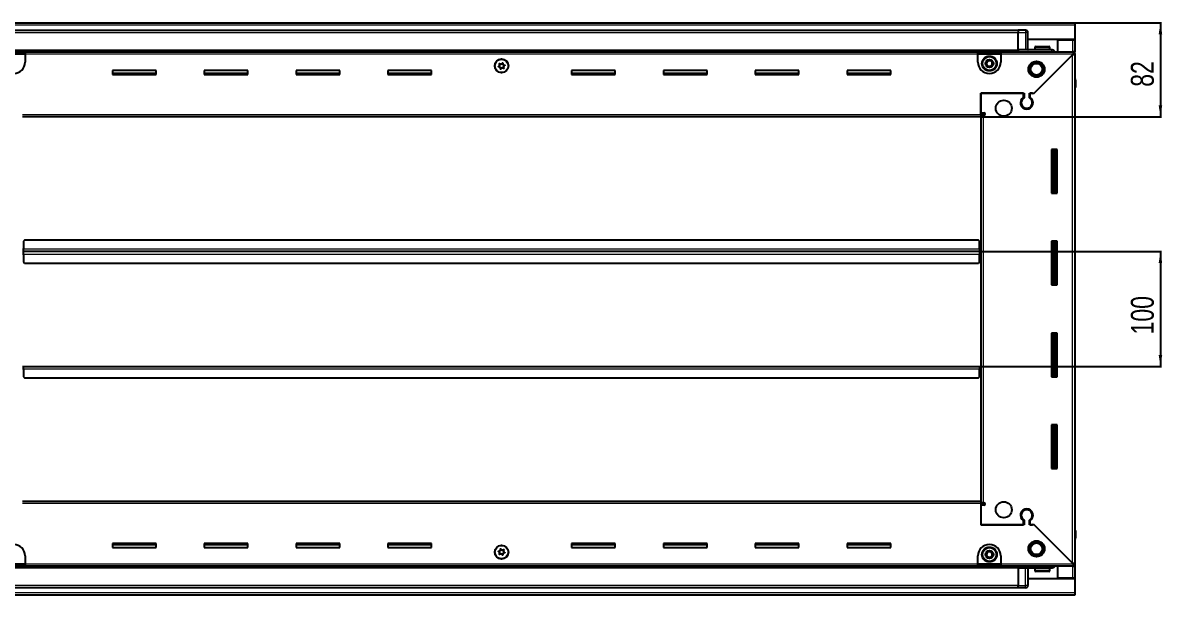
# Model space of a CAD drawing. Header units: millimetres. Extents: x 1415 to 4267, y 485 to 1606.
# Drawn here: x 3274 to 4267, y 927 to 1426 of the extents above; entities that cross this region are included whole.
import ezdxf

# ---------------------------------------------------------------- set-up
doc = ezdxf.new("R2010")
doc.units = ezdxf.units.MM
doc.layers.add('FORMAT', color=7, linetype='Continuous')
doc.styles.add('SLDTEXTSTYLE0', font='TXT', dxfattribs={"width": 0.75})
doc.dimstyles.new('SLDDIMSTYLE0', dxfattribs={"dimtxt": 20, "dimasz": 10, "dimexe": 0, "dimexo": 0.0625, "dimgap": 5, "dimtad": 2, "dimdec": 1, "dimrnd": 1e-09, "dimzin": 12, "dimdsep": 46, "dimtxsty": 'SLDTEXTSTYLE0', "dimsah": 1, "dimcen": 0.09, "dimadec": 0, "dimazin": 3, "dimtfac": 1, "dimtofl": 0, "dimtmove": 0, "dimatfit": 3, "dimfxl": 0, "dimfrac": 2, "dimtolj": 1, "dimtzin": 12, "dimarcsym": 0})

# ---------------------------------------------------------------- blocks, each defined once
blk = doc.blocks.new('_D_6')
at = {"layer": 'FORMAT'}
for p, q in [((4191, 1425.82), (4266.49, 1425.82)), ((4265.49, 1425.82), (4265.49, 1343.82)), ((4109, 1343.82), (4266.49, 1343.82))]:
    blk.add_line(p, q, dxfattribs=at)
for points in [[(4265.49, 1425.82), (4263.95, 1415.82), (4267.03, 1415.82)], [(4265.49, 1343.82), (4267.03, 1353.82), (4263.95, 1353.82)]]:
    blk.add_solid(points, dxfattribs=at)
at = {"layer": 'FORMAT', "insert": (4239.71, 1370.05), "char_height": 20, "attachment_point": 1, "rotation": 90, "style": 'SLDTEXTSTYLE0'}
blk.add_mtext('82', dxfattribs=at)
blk = doc.blocks.new('_D_7')
at = {"layer": 'FORMAT'}
for p, q in [((4108, 1226.32), (4266.49, 1226.32)), ((4265.49, 1226.32), (4265.49, 1126.32)), ((4108, 1126.32), (4266.49, 1126.32))]:
    blk.add_line(p, q, dxfattribs=at)
for points in [[(4265.49, 1226.32), (4263.95, 1216.32), (4267.03, 1216.32)], [(4265.49, 1126.32), (4267.03, 1136.32), (4263.95, 1136.32)]]:
    blk.add_solid(points, dxfattribs=at)
at = {"layer": 'FORMAT', "insert": (4239.71, 1154.16), "char_height": 20, "attachment_point": 1, "rotation": 90, "style": 'SLDTEXTSTYLE0'}
blk.add_mtext('100', dxfattribs=at)

msp = doc.modelspace()

# ---------------------------------------------------------------- linework, layer by layer
at = {"color": 7, "linetype": 'Continuous', "lineweight": 25}
for p, q in [((3191.99, 1425.82), (4190.99, 1425.82)), ((4190.99, 1425.82), (4190.99, 1423.72)), ((4190.99, 1423.72), (4190.99, 1411.32)), ((4141.49, 1419.17), (3241.49, 1419.17)), ((4141.49, 1419.32), (4141.49, 1419.32)), ((4147.99, 1419.32), (4141.49, 1419.32)), ((4147.99, 1419.32), (4141.49, 1419.32)), ((4141.49, 1419.32), (4141.49, 1417.32)), ((4141.49, 1402.32), (4141.49, 1417.32)), ((4149.99, 1417.32), (4149.99, 1417.32)), ((4149.99, 1402.32), (4149.99, 1417.32)), ((4190.99, 1411.32), (4149.99, 1411.32)), ((4175.99, 1400.57), (4175.99, 1410.82)), ((4175.99, 1410.82), (4188.89, 1410.82)), ((4188.89, 1410.82), (4190.99, 1410.82)), ((4189.49, 1410.82), (4189.49, 1411.32)), ((4190.99, 1410.82), (4190.99, 1411.32)), ((4190.99, 1410.82), (4190.99, 1400.57)), ((3241.49, 1401.17), (4141.49, 1401.17)), ((3256.49, 1400.57), (3276.49, 1400.57)), ((3276.49, 1400.57), (4106.49, 1400.57)), ((3276.49, 1400.57), (3276.49, 1398.47)), ((4106.49, 1398.47), (4106.49, 1400.57)), ((4106.49, 1400.57), (4126.49, 1400.57)), ((4126.49, 1400.57), (4126.49, 1398.47)), ((4126.49, 1400.57), (4189.99, 1400.57)), ((4170.49, 1402.32), (4141.49, 1402.32)), ((4141.49, 1402.32), (4141.49, 1401.82)), ((4141.49, 1402.29), (4141.57, 1400.57)), ((4155.99, 1404.22), (4155.99, 1402.32)), ((4156.79, 1405.02), (4168.19, 1405.02)), ((4168.99, 1402.32), (4168.99, 1404.22)), ((4189.99, 1399.07), (4189.99, 1400.57)), ((4189.99, 1400.57), (4190.99, 1400.57)), ((4190.99, 1399.07), (4190.99, 1400.57)), ((3256.49, 1399.07), (3276.49, 1399.07)), ((3276.49, 1398.47), (3276.49, 1391.57)), ((4106.49, 1399.07), (4126.49, 1399.07)), ((4106.49, 1391.57), (4106.49, 1398.47)), ((4126.49, 1398.47), (4126.49, 1391.57)), ((4188.89, 1397.97), (4154.79, 1363.87)), ((4155.49, 1364.57), (4189.39, 1398.47)), ((4189.49, 1398.57), (4190.99, 1398.57)), ((4189.99, 1399.07), (4190.99, 1399.07)), ((4190.99, 1399.07), (4190.99, 1398.57)), ((4190.99, 1398.57), (4190.99, 954.07)), ((3390.49, 1384.32), (3352.49, 1384.32)), ((3352.49, 1384.32), (3352.49, 1380.82)), ((3390.49, 1381.57), (3352.49, 1381.57)), ((3352.49, 1380.82), (3390.49, 1380.82)), ((3390.49, 1380.82), (3390.49, 1384.32)), ((3470.49, 1384.32), (3432.49, 1384.32)), ((3432.49, 1384.32), (3432.49, 1380.82)), ((3470.49, 1381.57), (3432.49, 1381.57)), ((3432.49, 1380.82), (3470.49, 1380.82)), ((3470.49, 1380.82), (3470.49, 1384.32)), ((3550.49, 1384.32), (3512.49, 1384.32)), ((3512.49, 1384.32), (3512.49, 1380.82)), ((3550.49, 1381.57), (3512.49, 1381.57)), ((3512.49, 1380.82), (3550.49, 1380.82)), ((3550.49, 1380.82), (3550.49, 1384.32)), ((3630.49, 1384.32), (3592.49, 1384.32)), ((3592.49, 1384.32), (3592.49, 1380.82)), ((3630.49, 1381.57), (3592.49, 1381.57)), ((3592.49, 1380.82), (3630.49, 1380.82)), ((3630.49, 1380.82), (3630.49, 1384.32)), ((3790.49, 1384.32), (3752.49, 1384.32)), ((3752.49, 1384.32), (3752.49, 1380.82)), ((3790.49, 1381.57), (3752.49, 1381.57)), ((3752.49, 1380.82), (3790.49, 1380.82)), ((3790.49, 1380.82), (3790.49, 1384.32)), ((3870.49, 1384.32), (3832.49, 1384.32)), ((3832.49, 1384.32), (3832.49, 1380.82)), ((3870.49, 1381.57), (3832.49, 1381.57)), ((3832.49, 1380.82), (3870.49, 1380.82)), ((3870.49, 1380.82), (3870.49, 1384.32)), ((3950.49, 1384.32), (3912.49, 1384.32)), ((3912.49, 1384.32), (3912.49, 1380.82)), ((3950.49, 1381.57), (3912.49, 1381.57)), ((3912.49, 1380.82), (3950.49, 1380.82)), ((3950.49, 1380.82), (3950.49, 1384.32)), ((4030.49, 1384.32), (3992.49, 1384.32)), ((3992.49, 1384.32), (3992.49, 1380.82)), ((4030.49, 1381.57), (3992.49, 1381.57)), ((3992.49, 1380.82), (4030.49, 1380.82)), ((4030.49, 1380.82), (4030.49, 1384.32)), ((4190.99, 1377.15), (4190.99, 1377.15)), ((4191.49, 1375.82), (4191.49, 1369.32)), ((4191.49, 1369.32), (4191.49, 1375.82)), ((4108.99, 1364.57), (4108.99, 1347.32)), ((4145.99, 1364.57), (4108.99, 1364.57)), ((4108.99, 1364.57), (4146.69, 1364.57)), ((4108.99, 1345.92), (4108.99, 1364.57)), ((4145.99, 1364.57), (4145.99, 1360.68)), ((4146.69, 1364.57), (4146.69, 1360.29)), ((4151.29, 1364.57), (4155.49, 1364.57)), ((4151.29, 1360.29), (4151.29, 1364.57)), ((4154.09, 1364.57), (4151.99, 1364.57)), ((4151.99, 1360.68), (4151.99, 1364.57)), ((4154.79, 1363.87), (4154.09, 1364.57)), ((4190.99, 1369.32), (4191.49, 1369.32)), ((4191.34, 983.32), (4191.34, 1369.32)), ((4191.49, 1369.32), (4191.49, 1369.32)), ((4191.49, 1369.32), (4191.49, 1369.32)), ((4150.99, 1351.71), (4150.99, 1350.95)), ((4108.99, 1343.82), (3273.99, 1343.82)), ((4108.99, 1347.32), (4111.84, 1347.32)), ((4110.99, 1346.32), (4108.99, 1346.32)), ((4108.99, 1345.92), (4108.99, 1343.82)), ((4108.99, 1345.32), (4111.09, 1345.32)), ((4108.99, 1343.82), (4108.99, 1008.82)), ((4110.99, 1345.32), (4110.99, 1346.32)), ((4111.84, 1345.32), (4111.09, 1345.32)), ((4170.49, 1315.32), (4170.49, 1277.32)), ((4175.49, 1315.32), (4170.49, 1315.32)), ((4171.52, 1315.32), (4171.52, 1277.32)), ((4171.55, 1315.32), (4171.55, 1277.32)), ((4173.34, 1315.32), (4173.34, 1277.32)), ((4175.49, 1277.32), (4175.49, 1315.32)), ((4170.49, 1277.32), (4175.49, 1277.32)), ((3275.99, 1236.32), (3274.99, 1235.32)), ((3274.99, 1235.32), (3274.99, 1228.42)), ((4106.99, 1236.32), (3275.99, 1236.32)), ((4107.99, 1235.32), (4106.99, 1236.32)), ((4107.99, 1228.42), (4107.99, 1235.32)), ((4170.49, 1235.32), (4170.49, 1197.32)), ((4175.49, 1235.32), (4170.49, 1235.32)), ((4171.52, 1235.32), (4171.52, 1197.32)), ((4171.55, 1235.32), (4171.55, 1197.32)), ((4173.34, 1235.32), (4173.34, 1197.32)), ((4175.49, 1197.32), (4175.49, 1235.32)), ((3274.74, 1226.32), (3273.99, 1226.32)), ((3274.99, 1229.17), (3274.74, 1229.17)), ((3274.74, 1229.17), (3274.74, 1226.32)), ((3274.74, 1226.32), (3274.74, 1223.47)), ((3274.74, 1223.47), (3274.99, 1223.47)), ((3274.99, 1226.32), (3274.99, 1228.42)), ((3274.99, 1224.22), (3274.99, 1226.32)), ((4107.99, 1226.32), (3274.99, 1226.32)), ((3274.99, 1224.22), (3274.99, 1217.32)), ((4108.24, 1229.17), (4107.99, 1229.17)), ((4107.99, 1228.42), (4107.99, 1226.32)), ((4107.99, 1226.32), (4107.99, 1224.22)), ((4107.99, 1217.32), (4107.99, 1224.22)), ((4107.99, 1223.47), (4108.24, 1223.47)), ((4108.24, 1226.32), (4108.24, 1229.17)), ((4108.24, 1223.47), (4108.24, 1226.32)), ((4108.99, 1226.32), (4108.24, 1226.32)), ((3274.99, 1217.32), (3275.99, 1216.32)), ((3275.99, 1216.32), (4106.99, 1216.32)), ((4106.99, 1216.32), (4107.99, 1217.32)), ((4170.49, 1197.32), (4175.49, 1197.32)), ((4170.49, 1155.32), (4170.49, 1117.32)), ((4175.49, 1155.32), (4170.49, 1155.32)), ((4171.52, 1155.32), (4171.52, 1117.32)), ((4171.55, 1155.32), (4171.55, 1117.32)), ((4173.34, 1155.32), (4173.34, 1117.32)), ((4175.49, 1117.32), (4175.49, 1155.32)), ((3273.99, 1126.32), (3274.74, 1126.32)), ((3274.74, 1126.32), (3274.74, 1123.47)), ((3274.74, 1123.47), (3274.99, 1123.47)), ((3274.99, 1126.32), (4107.99, 1126.32)), ((3274.99, 1124.22), (3274.99, 1126.32)), ((3274.99, 1124.22), (3274.99, 1117.32)), ((4107.99, 1126.32), (4107.99, 1124.22)), ((4107.99, 1117.32), (4107.99, 1124.22)), ((4107.99, 1123.47), (4108.24, 1123.47)), ((4108.24, 1123.47), (4108.24, 1126.32)), ((4108.24, 1126.32), (4108.99, 1126.32)), ((3274.99, 1117.32), (3275.99, 1116.32)), ((3275.99, 1116.32), (4106.99, 1116.32)), ((4106.99, 1116.32), (4107.99, 1117.32)), ((4170.49, 1117.32), (4175.49, 1117.32)), ((4170.49, 1075.32), (4170.49, 1037.32)), ((4175.49, 1075.32), (4170.49, 1075.32)), ((4171.52, 1075.32), (4171.52, 1037.32)), ((4171.55, 1075.32), (4171.55, 1037.32)), ((4173.34, 1075.32), (4173.34, 1037.32)), ((4175.49, 1037.32), (4175.49, 1075.32)), ((4170.49, 1037.32), (4175.49, 1037.32)), ((3273.99, 1008.82), (4108.99, 1008.82)), ((4108.99, 1008.82), (4108.99, 1006.72)), ((4111.09, 1007.32), (4108.99, 1007.32)), ((4108.99, 1006.72), (4108.99, 988.07)), ((4108.99, 1006.32), (4110.99, 1006.32)), ((4108.99, 1005.32), (4108.99, 988.07)), ((4111.84, 1005.32), (4108.99, 1005.32)), ((4110.99, 1006.32), (4110.99, 1007.32)), ((4111.09, 1007.32), (4111.84, 1007.32)), ((4150.99, 1001.7), (4150.99, 1000.94)), ((4108.99, 988.07), (4145.99, 988.07)), ((4146.69, 988.07), (4108.99, 988.07)), ((4145.99, 991.96), (4145.99, 988.07)), ((4146.69, 992.36), (4146.69, 988.07)), ((4151.29, 988.07), (4151.29, 992.36)), ((4155.49, 988.07), (4151.29, 988.07)), ((4151.99, 988.07), (4151.99, 991.96)), ((4151.99, 988.07), (4154.09, 988.07)), ((4154.09, 988.07), (4154.79, 988.77)), ((4154.79, 988.77), (4188.89, 954.67)), ((4189.39, 954.17), (4155.49, 988.07)), ((4190.99, 983.32), (4191.49, 983.32)), ((4191.49, 983.32), (4191.49, 983.32)), ((4191.49, 976.82), (4191.49, 983.32)), ((4191.49, 983.32), (4191.49, 976.82)), ((3390.49, 971.82), (3352.49, 971.82)), ((3352.49, 971.82), (3352.49, 968.32)), ((3352.49, 971.07), (3390.49, 971.07)), ((3352.49, 968.32), (3390.49, 968.32)), ((3390.49, 968.32), (3390.49, 971.82)), ((3470.49, 971.82), (3432.49, 971.82)), ((3432.49, 971.82), (3432.49, 968.32)), ((3432.49, 971.07), (3470.49, 971.07)), ((3432.49, 968.32), (3470.49, 968.32)), ((3470.49, 968.32), (3470.49, 971.82)), ((3550.49, 971.82), (3512.49, 971.82)), ((3512.49, 971.82), (3512.49, 968.32)), ((3512.49, 971.07), (3550.49, 971.07)), ((3512.49, 968.32), (3550.49, 968.32)), ((3550.49, 968.32), (3550.49, 971.82)), ((3630.49, 971.82), (3592.49, 971.82)), ((3592.49, 971.82), (3592.49, 968.32)), ((3592.49, 971.07), (3630.49, 971.07)), ((3592.49, 968.32), (3630.49, 968.32)), ((3630.49, 968.32), (3630.49, 971.82)), ((3790.49, 971.82), (3752.49, 971.82)), ((3752.49, 971.82), (3752.49, 968.32)), ((3752.49, 971.07), (3790.49, 971.07)), ((3752.49, 968.32), (3790.49, 968.32)), ((3790.49, 968.32), (3790.49, 971.82)), ((3870.49, 971.82), (3832.49, 971.82)), ((3832.49, 971.82), (3832.49, 968.32)), ((3832.49, 971.07), (3870.49, 971.07)), ((3832.49, 968.32), (3870.49, 968.32)), ((3870.49, 968.32), (3870.49, 971.82)), ((3950.49, 971.82), (3912.49, 971.82)), ((3912.49, 971.82), (3912.49, 968.32)), ((3912.49, 971.07), (3950.49, 971.07)), ((3912.49, 968.32), (3950.49, 968.32)), ((3950.49, 968.32), (3950.49, 971.82)), ((4030.49, 971.82), (3992.49, 971.82)), ((3992.49, 971.82), (3992.49, 968.32)), ((3992.49, 971.07), (4030.49, 971.07)), ((3992.49, 968.32), (4030.49, 968.32)), ((4030.49, 968.32), (4030.49, 971.82)), ((3276.49, 953.57), (3256.49, 953.57)), ((3276.49, 961.07), (3276.49, 954.17)), ((3276.49, 954.17), (3276.49, 952.07)), ((4106.49, 954.17), (4106.49, 961.07)), ((4106.49, 952.07), (4106.49, 954.17)), ((4126.49, 953.57), (4106.49, 953.57)), ((4126.49, 961.07), (4126.49, 954.17)), ((4126.49, 954.17), (4126.49, 952.07)), ((4189.49, 954.07), (4190.99, 954.07)), ((4189.99, 953.57), (4189.99, 952.07)), ((4190.99, 953.57), (4189.99, 953.57)), ((4190.99, 954.07), (4190.99, 953.57)), ((4190.99, 953.57), (4190.99, 952.07)), ((4141.49, 951.47), (3241.49, 951.47)), ((3276.49, 952.07), (3256.49, 952.07)), ((4106.49, 952.07), (3276.49, 952.07)), ((4126.49, 952.07), (4106.49, 952.07)), ((4189.99, 952.07), (4126.49, 952.07)), ((4141.57, 952.07), (4141.49, 950.36)), ((4141.49, 950.32), (4141.49, 950.82)), ((4170.49, 950.32), (4141.49, 950.32)), ((4141.49, 950.32), (4141.49, 935.32)), ((4149.99, 950.32), (4149.99, 935.32)), ((4155.99, 950.32), (4155.99, 948.42)), ((4163.79, 947.62), (4156.79, 947.62)), ((4168.19, 947.62), (4163.79, 947.62)), ((4168.99, 948.42), (4168.99, 950.32)), ((4175.99, 941.82), (4175.99, 952.07)), ((4190.99, 952.07), (4189.99, 952.07)), ((4190.99, 952.07), (4190.99, 941.82)), ((3241.49, 933.47), (4141.49, 933.47)), ((4141.49, 933.32), (4141.49, 935.32)), ((4147.99, 933.32), (4141.49, 933.32)), ((4141.49, 933.32), (4141.49, 933.32)), ((4141.49, 933.32), (4141.49, 933.32)), ((4147.99, 933.32), (4141.49, 933.32)), ((4149.32, 933.82), (4149.32, 933.82)), ((4149.99, 941.32), (4190.99, 941.32)), ((4188.89, 941.82), (4175.99, 941.82)), ((4190.99, 941.82), (4188.89, 941.82)), ((4189.49, 941.32), (4189.49, 941.82)), ((4190.99, 941.32), (4190.99, 941.82)), ((4190.99, 941.32), (4190.99, 928.92)), ((4190.99, 926.82), (3191.99, 926.82)), ((4190.99, 928.92), (4190.99, 926.82))]:
    msp.add_line(p, q, dxfattribs=at)
at = {"color": 8, "linetype": 'Continuous', "lineweight": 18}
for p, q in [((4190.99, 1423.72), (3191.99, 1423.72)), ((4141.49, 1417.17), (3241.49, 1417.17)), ((4141.49, 1417.32), (4147.99, 1417.32)), ((4147.99, 1419.32), (4147.99, 1417.32)), ((4149.99, 1417.32), (4147.99, 1417.32)), ((4147.99, 1417.32), (4147.99, 1402.32)), ((4188.89, 1411.32), (4188.89, 1410.82)), ((4188.89, 1410.82), (4188.89, 1400.57)), ((4141.49, 1401.82), (3241.49, 1401.82)), ((4141.49, 1400.59), (3241.49, 1400.59)), ((4155.99, 1404.22), (4168.99, 1404.22)), ((3256.49, 1398.47), (3276.49, 1398.47)), ((4106.49, 1398.47), (3276.49, 1398.47)), ((4106.49, 1398.47), (4126.49, 1398.47)), ((4189.39, 1398.47), (4126.49, 1398.47)), ((4188.89, 954.67), (4188.89, 1397.97)), ((4190.99, 1375.82), (4191.49, 1375.82)), ((3273.99, 1345.92), (4108.99, 1345.92)), ((4111.09, 1345.32), (4111.09, 1007.32)), ((4172.76, 1277.32), (4172.76, 1315.32)), ((4173.99, 1277.32), (4173.99, 1315.32)), ((4172.76, 1197.32), (4172.76, 1235.32)), ((4173.99, 1197.32), (4173.99, 1235.32)), ((4107.99, 1228.42), (3274.99, 1228.42)), ((3274.99, 1224.22), (4107.99, 1224.22)), ((4172.76, 1117.32), (4172.76, 1155.32)), ((4173.99, 1117.32), (4173.99, 1155.32)), ((3274.99, 1124.22), (4107.99, 1124.22)), ((4172.76, 1037.32), (4172.76, 1075.32)), ((4173.99, 1037.32), (4173.99, 1075.32)), ((4108.99, 1006.72), (3273.99, 1006.72)), ((4190.99, 976.82), (4191.49, 976.82)), ((3276.49, 954.17), (3256.49, 954.17)), ((3276.49, 954.17), (4106.49, 954.17)), ((4126.49, 954.17), (4106.49, 954.17)), ((4126.49, 954.17), (4189.39, 954.17)), ((3241.49, 952.06), (4141.49, 952.06)), ((3241.49, 950.82), (4141.49, 950.82)), ((4147.99, 935.32), (4147.99, 950.32)), ((4163.97, 948.42), (4155.99, 948.42)), ((4168.99, 948.42), (4163.97, 948.42)), ((4188.89, 952.07), (4188.89, 941.82)), ((3241.49, 935.47), (4141.49, 935.47)), ((4141.49, 935.32), (4147.99, 935.32)), ((4149.99, 935.32), (4147.99, 935.32)), ((4147.99, 933.32), (4147.99, 935.32)), ((4188.89, 941.82), (4188.89, 941.32)), ((4190.99, 928.92), (3191.99, 928.92))]:
    msp.add_line(p, q, dxfattribs=at)
at = {"color": 7, "linetype": 'Continuous', "lineweight": 25}
for centre, radius in [((3691.49, 1388.32), 6), ((3691.49, 1388.17), 5.79), ((3691.49, 1388.17), 1.85), ((4116.49, 1390.32), 6.5), ((4116.49, 1390.32), 3.46), ((4157.49, 1385.32), 7), ((4157.49, 1385.32), 6.02), ((4157.49, 1385.32), 5.1), ((4128.99, 1351.32), 7), ((4128.99, 1001.32), 7), ((4157.49, 967.32), 7), ((4157.49, 967.32), 6.02), ((3691.49, 964.32), 6), ((3691.49, 964.47), 5.78), ((3691.49, 964.47), 1.85), ((4116.49, 962.32), 6.5), ((4116.49, 962.32), 3.46), ((4157.49, 967.32), 5.1)]:
    msp.add_circle(centre, radius, dxfattribs=at)
at = {"color": 8, "linetype": 'Continuous', "lineweight": 18}
for centre in [(4116.49, 1390.32), (4116.49, 962.32)]:
    msp.add_circle(centre, 5.7, dxfattribs=at)
at = {"color": 7, "linetype": 'Continuous', "lineweight": 25}
for centre, radius, start, end in [((4147.99, 1417.32), 2, 0, 90), ((4150.19, 1402.52), 0.2, 180, 270), ((4156.79, 1404.22), 0.8, 90, 180), ((4168.19, 1404.22), 0.8, 0, 90), ((3266.49, 1391.57), 10, 270, 0), ((4116.49, 1391.57), 10, 180, 270), ((4116.49, 1390.32), 2.5, 160.11158, 220.11158), ((4116.49, 1390.32), 2.5, 100.11158, 160.11158), ((4116.49, 1390.32), 2.5, 40.11158, 100.11158), ((4116.49, 1391.57), 10, 270, 0), ((4116.49, 1390.32), 2.5, 340.11158, 40.11158), ((4116.49, 1390.32), 2.5, 220.11158, 280.11158), ((4116.49, 1390.32), 2.5, 280.11158, 340.11158), ((4189.49, 1375.82), 2, 33.94202, 41.40962), ((4189.49, 1375.82), 2, 0, 41.40962), ((4189.49, 1375.82), 2, 360, 18.58003), ((4148.99, 1356.07), 5.5, 123.05573, 56.94427), ((4148.99, 1356.07), 4.8, 118.63099, 61.36901), ((4111.84, 1346.32), 1, 270, 90), ((4111.84, 1006.32), 1, 270, 90), ((4148.99, 996.57), 5.5, 303.05573, 236.94427), ((4148.99, 996.57), 4.8, 298.63099, 241.36901), ((4189.49, 976.82), 2, 318.57492, 0), ((4189.49, 976.82), 2, 318.59038, 0), ((3266.49, 961.07), 10, 0, 90), ((4116.49, 961.07), 10, 90, 180), ((4116.49, 962.32), 2.5, 147.04236, 207.04236), ((4116.49, 962.32), 2.5, 87.04236, 147.04236), ((4116.49, 961.07), 10, 0, 90), ((4116.49, 962.32), 2.5, 27.04236, 87.04236), ((4116.49, 962.32), 2.5, 327.04236, 27.04236), ((4116.49, 962.32), 2.5, 207.04236, 267.04236), ((4116.49, 962.32), 2.5, 267.04236, 327.04236), ((4150.19, 950.12), 0.2, 90, 180), ((4156.79, 948.42), 0.8, 180, 270), ((4168.19, 948.42), 0.8, 270, 0), ((4147.99, 935.32), 2, 270, 0), ((4147.99, 935.32), 2, 270, 311.40962)]:
    msp.add_arc(centre, radius, start, end, dxfattribs=at)
for points, knots in [([(4141.49, 1402.32), (4141.49, 1402.29), (4141.49, 1402.21), (4141.49, 1401.59), (4141.49, 1401.01), (4141.49, 1400.62), (4141.49, 1400.59)], [0, 0, 0, 0, 0.324279, 0.648558, 0.972836, 1, 1, 1, 1]), ([(4173.71, 1400.57), (4173.59, 1400.77), (4173.2, 1401.42), (4172.05, 1402.13), (4171.01, 1402.26), (4170.49, 1402.32)], [0, 0, 0, 0, 0.18225, 0.591125, 1, 1, 1, 1]), ([(4189.99, 1400.57), (4189.95, 1400.55), (4189.86, 1400.49), (4189.72, 1400.1), (4189.59, 1399.54), (4189.48, 1398.96), (4189.42, 1398.6), (4189.39, 1398.47)], [0, 0, 0, 0, 0.230255, 0.448522, 0.666786, 0.88505, 1, 1, 1, 1]), ([(3689.61, 1390.24), (3689.6, 1390.23), (3689.58, 1390.21), (3689.57, 1390.15), (3689.58, 1390.01), (3689.68, 1389.64), (3689.82, 1389.11), (3689.65, 1388.5), (3689.29, 1388.13), (3688.99, 1387.88), (3688.82, 1387.72), (3688.77, 1387.64), (3688.75, 1387.6), (3688.76, 1387.57), (3688.77, 1387.54), (3688.83, 1387.49), (3689.08, 1387.39), (3689.54, 1387.29), (3690.18, 1386.98), (3690.43, 1386.31), (3690.49, 1385.84), (3690.57, 1385.58), (3690.61, 1385.53), (3690.63, 1385.51), (3690.66, 1385.5), (3690.7, 1385.51), (3690.74, 1385.52), (3690.81, 1385.57), (3690.98, 1385.72), (3691.25, 1385.99), (3691.65, 1386.31), (3692.27, 1386.42), (3692.78, 1386.23), (3693.15, 1386.1), (3693.3, 1386.07), (3693.35, 1386.09), (3693.38, 1386.1), (3693.4, 1386.13), (3693.41, 1386.19), (3693.4, 1386.34), (3693.3, 1386.71), (3693.16, 1387.23), (3693.33, 1387.84), (3693.69, 1388.21), (3693.99, 1388.46), (3694.17, 1388.63), (3694.22, 1388.71), (3694.23, 1388.75), (3694.23, 1388.78), (3694.21, 1388.81), (3694.16, 1388.85), (3693.91, 1388.95), (3693.44, 1389.06), (3692.81, 1389.37), (3692.55, 1390.03), (3692.49, 1390.51), (3692.42, 1390.76), (3692.38, 1390.82), (3692.35, 1390.84), (3692.32, 1390.85), (3692.29, 1390.84), (3692.25, 1390.82), (3692.18, 1390.78), (3692.01, 1390.63), (3691.74, 1390.36), (3691.34, 1390.04), (3690.71, 1389.93), (3690.2, 1390.11), (3689.84, 1390.25), (3689.69, 1390.27), (3689.63, 1390.26), (3689.62, 1390.25), (3689.61, 1390.24)], [0, 0, 0, 0, 0.002009, 0.00442, 0.009365, 0.025528, 0.067705, 0.095786, 0.124646, 0.150342, 0.160519, 0.163394, 0.165697, 0.167245, 0.168874, 0.17077, 0.178606, 0.211994, 0.249994, 0.287995, 0.321383, 0.329219, 0.331115, 0.332744, 0.334292, 0.336217, 0.338535, 0.341318, 0.349662, 0.375358, 0.404217, 0.432298, 0.474475, 0.490639, 0.496669, 0.49844, 0.5, 0.502009, 0.50442, 0.509365, 0.525528, 0.567705, 0.595786, 0.624646, 0.650342, 0.660519, 0.663394, 0.665697, 0.667245, 0.668874, 0.67077, 0.678606, 0.711994, 0.749994, 0.787995, 0.821383, 0.829219, 0.831115, 0.832744, 0.834292, 0.836217, 0.838535, 0.841318, 0.849662, 0.875358, 0.904217, 0.932298, 0.974475, 0.990639, 0.996669, 0.99844, 1, 1, 1, 1]), ([(4113.65, 1389.82), (4113.69, 1389.93), (4113.9, 1390.5), (4114.24, 1391.43), (4114.52, 1392.21), (4114.63, 1392.53)], [0, 0, 0, 0, 0.133125, 0.637099, 1, 1, 1, 1]), ([(4115.51, 1387.61), (4115.18, 1388), (4114.56, 1388.74), (4113.94, 1389.48), (4113.65, 1389.82)], [0, 0, 0, 0, 0.534686, 1, 1, 1, 1]), ([(4114.63, 1392.53), (4115.14, 1392.62), (4116.09, 1392.79), (4117.03, 1392.96), (4117.47, 1393.04)], [0, 0, 0, 0, 0.5346859, 1, 1, 1, 1]), ([(4117.47, 1393.04), (4117.81, 1392.64), (4118.43, 1391.91), (4119.05, 1391.17), (4119.33, 1390.83)], [0, 0, 0, 0, 0.5346859, 1, 1, 1, 1]), ([(4119.33, 1390.83), (4119.22, 1390.51), (4118.94, 1389.73), (4118.6, 1388.8), (4118.4, 1388.23), (4118.35, 1388.12)], [0, 0, 0, 0, 0.362901, 0.866875, 1, 1, 1, 1]), ([(4188.89, 1397.97), (4189.15, 1398.02), (4189.64, 1398.11), (4190.28, 1398.24), (4190.75, 1398.37), (4190.97, 1398.48), (4190.99, 1398.55), (4190.99, 1398.57)], [0, 0, 0, 0, 0.230255, 0.448522, 0.666786, 0.88505, 1, 1, 1, 1]), ([(4118.35, 1388.12), (4117.84, 1388.03), (4116.9, 1387.86), (4115.95, 1387.69), (4115.51, 1387.61)], [0, 0, 0, 0, 0.534686, 1, 1, 1, 1]), ([(3689.61, 962.4), (3689.62, 962.4), (3689.64, 962.38), (3689.7, 962.38), (3689.84, 962.4), (3690.21, 962.54), (3690.71, 962.72), (3691.34, 962.61), (3691.74, 962.29), (3692.02, 962.01), (3692.2, 961.85), (3692.28, 961.81), (3692.32, 961.8), (3692.35, 961.81), (3692.38, 961.83), (3692.42, 961.88), (3692.49, 962.14), (3692.55, 962.61), (3692.81, 963.28), (3693.44, 963.59), (3693.91, 963.69), (3694.16, 963.79), (3694.21, 963.84), (3694.23, 963.87), (3694.23, 963.9), (3694.22, 963.93), (3694.2, 963.97), (3694.15, 964.04), (3693.99, 964.19), (3693.69, 964.43), (3693.33, 964.8), (3693.16, 965.41), (3693.3, 965.94), (3693.4, 966.32), (3693.41, 966.47), (3693.4, 966.52), (3693.38, 966.55), (3693.34, 966.56), (3693.29, 966.57), (3693.14, 966.54), (3692.78, 966.41), (3692.27, 966.23), (3691.65, 966.34), (3691.25, 966.66), (3690.97, 966.94), (3690.79, 967.09), (3690.71, 967.14), (3690.67, 967.15), (3690.63, 967.14), (3690.61, 967.12), (3690.57, 967.06), (3690.49, 966.81), (3690.43, 966.33), (3690.18, 965.67), (3689.54, 965.36), (3689.08, 965.25), (3688.83, 965.15), (3688.77, 965.11), (3688.76, 965.08), (3688.75, 965.05), (3688.76, 965.01), (3688.78, 964.98), (3688.83, 964.91), (3689, 964.76), (3689.3, 964.52), (3689.65, 964.14), (3689.82, 963.53), (3689.68, 963.01), (3689.58, 962.63), (3689.57, 962.48), (3689.59, 962.43), (3689.6, 962.41), (3689.61, 962.4)], [0, 0, 0, 0, 0.002009, 0.00442, 0.009365, 0.025528, 0.067705, 0.095786, 0.124646, 0.150342, 0.160519, 0.163394, 0.165697, 0.167245, 0.168874, 0.17077, 0.178606, 0.211994, 0.249994, 0.287995, 0.321383, 0.329219, 0.331115, 0.332744, 0.334292, 0.336217, 0.338535, 0.341318, 0.349662, 0.375358, 0.404217, 0.432298, 0.474475, 0.490639, 0.496669, 0.49844, 0.5, 0.502009, 0.50442, 0.509365, 0.525528, 0.567705, 0.595786, 0.624646, 0.650342, 0.660519, 0.663394, 0.665697, 0.667245, 0.668874, 0.67077, 0.678606, 0.711994, 0.749994, 0.787995, 0.821383, 0.829219, 0.831115, 0.832744, 0.834292, 0.836217, 0.838535, 0.841318, 0.849662, 0.875358, 0.904217, 0.932298, 0.974475, 0.990639, 0.996669, 0.99844, 1, 1, 1, 1]), ([(4113.61, 962.47), (4113.89, 962.91), (4114.42, 963.71), (4114.94, 964.52), (4115.18, 964.89)], [0, 0, 0, 0, 0.534686, 1, 1, 1, 1]), ([(4115.18, 964.89), (4115.31, 964.89), (4115.9, 964.86), (4116.9, 964.81), (4117.72, 964.76), (4118.06, 964.75)], [0, 0, 0, 0, 0.133125, 0.637099, 1, 1, 1, 1]), ([(4118.06, 964.75), (4118.3, 964.29), (4118.74, 963.43), (4119.17, 962.57), (4119.38, 962.17)], [0, 0, 0, 0, 0.534686, 1, 1, 1, 1]), ([(4114.92, 959.9), (4114.69, 960.36), (4114.25, 961.22), (4113.81, 962.07), (4113.61, 962.47)], [0, 0, 0, 0, 0.534686, 1, 1, 1, 1]), ([(4117.81, 959.75), (4117.46, 959.77), (4116.64, 959.81), (4115.64, 959.86), (4115.05, 959.89), (4114.92, 959.9)], [0, 0, 0, 0, 0.3629006, 0.8668753, 1, 1, 1, 1]), ([(4119.38, 962.17), (4119.09, 961.74), (4118.57, 960.93), (4118.05, 960.13), (4117.81, 959.75)], [0, 0, 0, 0, 0.534686, 1, 1, 1, 1]), ([(4190.99, 954.07), (4190.97, 954.12), (4190.91, 954.21), (4190.52, 954.34), (4189.96, 954.47), (4189.38, 954.58), (4189.02, 954.65), (4188.89, 954.67)], [0, 0, 0, 0, 0.230255, 0.448522, 0.666786, 0.88505, 1, 1, 1, 1]), ([(4189.39, 954.17), (4189.44, 953.92), (4189.53, 953.43), (4189.66, 952.79), (4189.79, 952.32), (4189.9, 952.1), (4189.97, 952.08), (4189.99, 952.07)], [0, 0, 0, 0, 0.230255, 0.448522, 0.666786, 0.88505, 1, 1, 1, 1]), ([(4141.49, 950.32), (4141.49, 950.36), (4141.49, 950.44), (4141.49, 951.05), (4141.49, 951.63), (4141.49, 952.03), (4141.49, 952.06)], [0, 0, 0, 0, 0.324279, 0.648558, 0.972836, 1, 1, 1, 1]), ([(4173.71, 952.07), (4173.59, 951.87), (4173.2, 951.22), (4172.05, 950.51), (4171.01, 950.39), (4170.49, 950.32)], [0, 0, 0, 0, 0.1822499, 0.5911249, 1, 1, 1, 1])]:
    msp.add_open_spline(points, degree=3, knots=knots, dxfattribs=at)
at = {"color": 8, "linetype": 'Continuous', "lineweight": 18}
for points, knots in [([(4170.49, 1402.32), (4170.49, 1402.28), (4170.49, 1402.2), (4170.49, 1401.77), (4170.49, 1401.31), (4170.49, 1400.9), (4170.49, 1400.63), (4170.49, 1400.57)], [0, 0, 0, 0, 0.3597529, 0.5534142, 0.7511852, 0.9489563, 1, 1, 1, 1]), ([(4170.49, 950.32), (4170.49, 950.37), (4170.49, 950.44), (4170.49, 950.88), (4170.49, 951.33), (4170.49, 951.75), (4170.49, 952.02), (4170.49, 952.07)], [0, 0, 0, 0, 0.359753, 0.553414, 0.751185, 0.948956, 1, 1, 1, 1])]:
    msp.add_open_spline(points, degree=3, knots=knots, dxfattribs=at)
at = {"color": 7, "linetype": 'Continuous', "lineweight": 25}
for points in [[(4188.89, 1397.97), (4188.97, 1398.02), (4189.13, 1398.12), (4189.33, 1398.27), (4189.47, 1398.42), (4189.48, 1398.52), (4189.49, 1398.57)], [(4189.99, 1399.07), (4189.94, 1399.06), (4189.84, 1399.05), (4189.69, 1398.91), (4189.54, 1398.71), (4189.44, 1398.55), (4189.39, 1398.47)], [(4189.49, 954.07), (4189.48, 954.12), (4189.47, 954.22), (4189.33, 954.37), (4189.13, 954.52), (4188.97, 954.62), (4188.89, 954.67)], [(4189.39, 954.17), (4189.44, 954.09), (4189.54, 953.94), (4189.69, 953.74), (4189.84, 953.6), (4189.94, 953.58), (4189.99, 953.57)]]:
    msp.add_open_spline(points, degree=3, dxfattribs=at)

# ---------------------------------------------------------------- dimensions: what is measured, and where the dimension line sits
at = {"layer": 'FORMAT'}
for base, p1, p2, picture, middle in [((4265.49, 1343.82), (4190.99, 1425.82), (4108.99, 1343.82), '_D_6', (4265.49, 1384.82)), ((4265.49, 1126.32), (4107.99, 1226.32), (4107.99, 1126.32), '_D_7', (4265.49, 1176.32))]:
    dim = msp.add_linear_dim(base=base, p1=p1, p2=p2, angle=90, dimstyle='SLDDIMSTYLE0', dxfattribs=at)
    dim.commit()
    dim.dimension.update_dxf_attribs({"geometry": picture, "text_midpoint": middle, "dimtype": 160})

doc.saveas('drawing.dxf')
